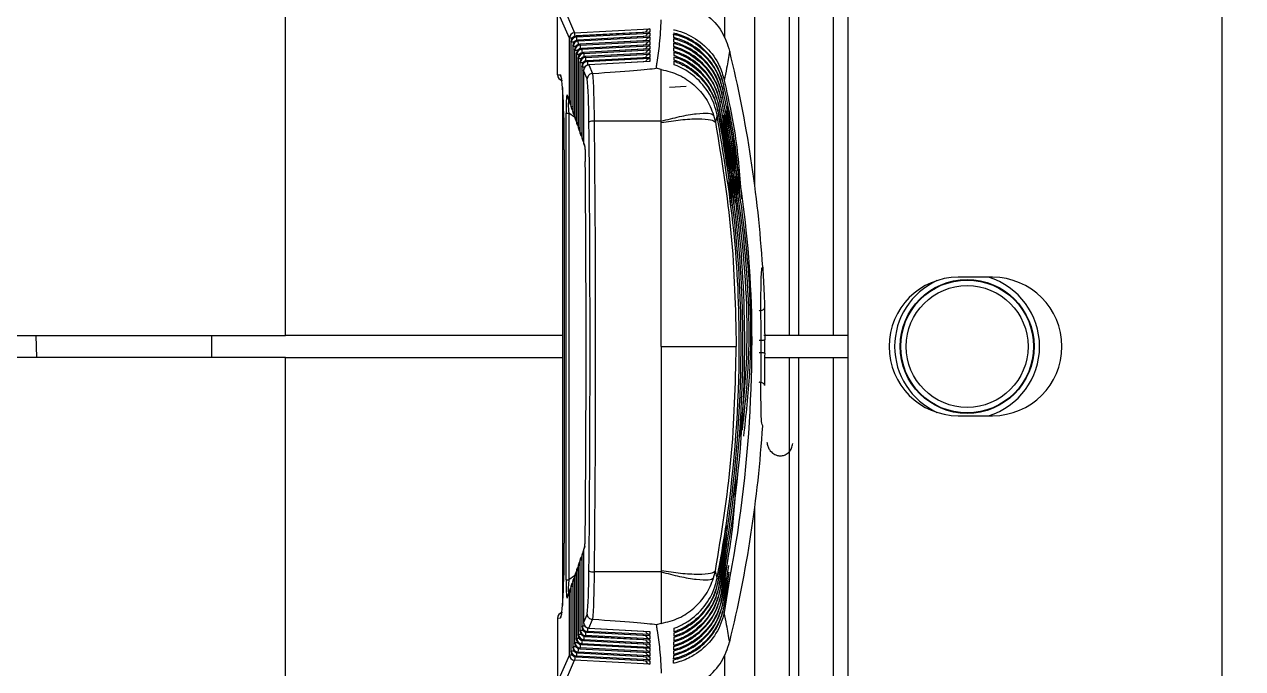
# Model space of a CAD drawing. Extents: x 16.7 to 113.1, y 4.5 to 84.5.
# Drawn here: x 79.682 to 81.88, y 35.325 to 36.488 of the extents above; entities that cross this region are included whole.
import ezdxf

# ---------------------------------------------------------------- set-up
doc = ezdxf.new("R2010")
doc.units = 0
doc.header["$MEASUREMENT"] = 0
doc.layers.add('OBJECT', color=7, linetype='CONTINUOUS')

msp = doc.modelspace()

# ---------------------------------------------------------------- linework, layer by layer
at = {"layer": 'OBJECT'}
for p, q in [((81.8431, 35.1139), (81.8431, 44.0865)), ((80.1532, 35.9265), (80.1532, 37.8659)), ((80.9998, 36.1973), (80.9998, 37.8659)), ((80.945, 37.7565), (80.945, 36.4634)), ((81.0617, 37.6863), (81.0617, 35.9265)), ((81.0791, 35.9265), (81.0791, 36.9141)), ((81.1411, 36.8942), (81.1411, 35.9265)), ((81.1681, 35.1581), (81.1681, 36.6548)), ((80.6532, 36.522), (80.6747, 36.4729)), ((80.6653, 36.463), (80.6437, 36.5121)), ((80.6437, 36.397), (80.6437, 36.512)), ((80.6747, 36.4729), (80.8107, 36.48)), ((80.8107, 36.48), (80.8107, 36.4741)), ((80.6653, 36.3492), (80.6653, 36.463)), ((80.6699, 36.463), (80.6653, 36.463)), ((80.6679, 36.457), (80.6679, 36.3415)), ((80.6685, 36.4556), (80.6679, 36.457)), ((80.6679, 36.457), (80.6679, 36.3415)), ((80.6679, 36.457), (80.6679, 36.457)), ((80.6685, 36.3397), (80.6685, 36.4556)), ((80.6732, 36.4556), (80.6685, 36.4556)), ((80.8094, 36.4741), (80.6774, 36.467)), ((80.8107, 36.4741), (80.6774, 36.4669)), ((80.6774, 36.467), (80.6774, 36.4669)), ((80.6774, 36.4669), (80.678, 36.4655)), ((80.678, 36.4655), (80.8107, 36.4724)), ((80.8094, 36.4665), (80.6806, 36.4595)), ((80.6806, 36.4595), (80.6807, 36.4595)), ((80.8107, 36.4665), (80.6807, 36.4595)), ((80.6807, 36.4595), (80.6813, 36.4581)), ((80.6813, 36.4581), (80.8107, 36.4647)), ((80.6815, 36.4517), (80.6813, 36.4581)), ((80.8094, 36.4589), (80.6839, 36.4521)), ((80.8107, 36.4588), (80.6839, 36.452)), ((80.6845, 36.4506), (80.8107, 36.4571)), ((80.8107, 36.4724), (80.8107, 36.4665)), ((80.8107, 36.4647), (80.8107, 36.4588)), ((80.8107, 36.4571), (80.8107, 36.4512)), ((80.6712, 36.4495), (80.6712, 36.332)), ((80.6718, 36.4481), (80.6712, 36.4495)), ((80.6712, 36.4495), (80.6712, 36.332)), ((80.6712, 36.4495), (80.6712, 36.4495)), ((80.6718, 36.3302), (80.6718, 36.4481)), ((80.6765, 36.4481), (80.6718, 36.4481)), ((80.6745, 36.4421), (80.6745, 36.3224)), ((80.6751, 36.4407), (80.6745, 36.4421)), ((80.6745, 36.4421), (80.6745, 36.3224)), ((80.6745, 36.4421), (80.6745, 36.4421)), ((80.6751, 36.3206), (80.6751, 36.4407)), ((80.6797, 36.4407), (80.6751, 36.4407)), ((80.6777, 36.4347), (80.6777, 36.3129)), ((80.6784, 36.4333), (80.6777, 36.4347)), ((80.6777, 36.4347), (80.6777, 36.3129)), ((80.6777, 36.4347), (80.6777, 36.4347)), ((80.6784, 36.3111), (80.6784, 36.4333)), ((80.683, 36.4333), (80.6784, 36.4333)), ((80.6839, 36.4521), (80.6839, 36.452)), ((80.6839, 36.452), (80.6845, 36.4506)), ((80.8094, 36.4512), (80.6872, 36.4447)), ((80.8107, 36.4512), (80.6872, 36.4446)), ((80.6872, 36.4447), (80.6872, 36.4446)), ((80.6872, 36.4446), (80.6878, 36.4432)), ((80.6878, 36.4432), (80.8107, 36.4495)), ((80.8094, 36.4436), (80.6905, 36.4372)), ((80.8107, 36.4436), (80.6905, 36.4371)), ((80.6905, 36.4372), (80.6905, 36.4371)), ((80.6905, 36.4371), (80.6911, 36.4357)), ((80.6911, 36.4357), (80.8107, 36.4419)), ((80.8094, 36.436), (80.6937, 36.4298)), ((80.8107, 36.436), (80.6937, 36.4297)), ((80.6944, 36.4283), (80.8107, 36.4343)), ((80.8107, 36.4495), (80.8107, 36.4436)), ((80.8107, 36.4419), (80.8107, 36.436)), ((80.8107, 36.4343), (80.8107, 36.4284)), ((80.9545, 36.4399), (80.9546, 36.4398)), ((80.681, 36.4272), (80.681, 36.3034)), ((80.6816, 36.4258), (80.681, 36.4272)), ((80.681, 36.4272), (80.681, 36.3034)), ((80.681, 36.4272), (80.681, 36.4272)), ((80.6816, 36.3016), (80.6816, 36.4258)), ((80.6863, 36.4258), (80.6816, 36.4258)), ((80.6843, 36.4198), (80.6843, 36.2939)), ((80.6849, 36.4184), (80.6843, 36.4198)), ((80.6843, 36.4198), (80.6843, 36.2939)), ((80.6843, 36.4198), (80.6843, 36.4198)), ((80.6849, 36.2921), (80.6849, 36.4184)), ((80.6895, 36.4184), (80.6849, 36.4184)), ((80.6875, 36.4124), (80.6875, 36.2844)), ((80.6876, 36.4124), (80.6875, 36.4124)), ((80.6882, 36.4109), (80.6876, 36.4124)), ((80.6876, 36.4124), (80.6876, 36.2844)), ((80.6882, 36.2826), (80.6882, 36.4109)), ((80.6928, 36.4109), (80.6882, 36.4109)), ((80.6937, 36.4298), (80.6937, 36.4297)), ((80.6937, 36.4297), (80.6944, 36.4283)), ((80.8094, 36.4284), (80.697, 36.4223)), ((80.8107, 36.4284), (80.697, 36.4223)), ((80.697, 36.4223), (80.6976, 36.4208)), ((80.697, 36.4223), (80.697, 36.4223)), ((80.6976, 36.4208), (80.8107, 36.4267)), ((80.8094, 36.4208), (80.7003, 36.4149)), ((80.8107, 36.4208), (80.7003, 36.4148)), ((80.7003, 36.4148), (80.7003, 36.4149)), ((80.7003, 36.4148), (80.7071, 36.3994)), ((80.8107, 36.4267), (80.8107, 36.4208)), ((80.6437, 36.397), (80.649, 36.3966)), ((80.6437, 36.397), (80.6437, 36.397)), ((80.6908, 36.4049), (80.6908, 36.2749)), ((80.6908, 36.4049), (80.6908, 36.2749)), ((80.6975, 36.3897), (80.6908, 36.4049)), ((80.6908, 36.4049), (80.6908, 36.4049)), ((80.7071, 36.3994), (80.7074, 36.3994)), ((80.8312, 36.4065), (80.8221, 36.4088)), ((80.6529, 36.3742), (80.6529, 35.4388)), ((80.8461, 36.3747), (80.8761, 36.3763)), ((80.942, 36.3725), (80.9416, 36.3709)), ((80.9436, 36.3622), (80.942, 36.3725)), ((80.9436, 36.3805), (80.9432, 36.3789)), ((80.9452, 36.3702), (80.9436, 36.3805)), ((80.6614, 36.3604), (80.6653, 36.3492)), ((80.6619, 36.3572), (80.6658, 36.346)), ((80.662, 36.3569), (80.662, 36.3541)), ((80.6679, 36.3492), (80.6653, 36.3492)), ((80.937, 36.3485), (80.9367, 36.3469)), ((80.9387, 36.3565), (80.9384, 36.3549)), ((80.9403, 36.3462), (80.9387, 36.3565)), ((80.9404, 36.3645), (80.94, 36.3629)), ((80.9419, 36.3542), (80.9404, 36.3645)), ((80.6593, 35.4855), (80.6593, 36.3274)), ((80.6593, 36.3274), (80.6643, 36.3274)), ((80.6643, 36.3274), (80.6643, 35.4855)), ((80.6746, 36.3207), (80.6643, 36.3274)), ((80.6679, 36.3415), (80.6685, 36.3397)), ((80.6679, 36.3415), (80.6679, 36.3415)), ((80.6685, 36.3397), (80.6712, 36.3397)), ((80.6685, 36.3382), (80.6691, 36.3364)), ((80.6712, 36.332), (80.6718, 36.3302)), ((80.6712, 36.332), (80.6712, 36.332)), ((80.6717, 36.3287), (80.6723, 36.3269)), ((80.6718, 36.3302), (80.6745, 36.3302)), ((80.9256, 36.3243), (80.9289, 36.3112)), ((80.9319, 36.3245), (80.9289, 36.3112)), ((80.9336, 36.3325), (80.9333, 36.3309)), ((80.9353, 36.3405), (80.935, 36.3389)), ((80.6745, 36.3224), (80.6751, 36.3206)), ((80.6745, 36.3224), (80.6745, 36.3224)), ((80.675, 36.3192), (80.6756, 36.3174)), ((80.6751, 36.3206), (80.6777, 36.3206)), ((80.6777, 36.3129), (80.6784, 36.3111)), ((80.6777, 36.3129), (80.6777, 36.3129)), ((80.6783, 36.3097), (80.6789, 36.3079)), ((80.6784, 36.3111), (80.681, 36.3111)), ((80.681, 36.3034), (80.6816, 36.3016)), ((80.681, 36.3034), (80.681, 36.3034)), ((80.6816, 36.3016), (80.6843, 36.3016)), ((80.8312, 36.3132), (80.7106, 36.3132)), ((80.8312, 36.3107), (80.8312, 36.3132)), ((80.6815, 36.3002), (80.6822, 36.2984)), ((80.6843, 36.2939), (80.6849, 36.2921)), ((80.6843, 36.2939), (80.6843, 36.2939)), ((80.6848, 36.2907), (80.6854, 36.2888)), ((80.6849, 36.2921), (80.6875, 36.2921)), ((80.6875, 36.2844), (80.6876, 36.2844)), ((80.6876, 36.2844), (80.6882, 36.2826)), ((80.6881, 36.2811), (80.6887, 36.2793)), ((80.6882, 36.2826), (80.6908, 36.2826)), ((80.6561, 36.2615), (80.6561, 35.5515)), ((80.6561, 36.2615), (80.6561, 35.5515)), ((80.6561, 36.2615), (80.6561, 36.2615)), ((80.6908, 36.2749), (80.6925, 36.27)), ((80.6908, 36.2749), (80.6908, 36.2749)), ((80.6914, 36.2716), (80.693, 36.2668)), ((81.0141, 36.0499), (81.0141, 36.0499)), ((81.4291, 36.0315), (81.3671, 36.0315)), ((79.7039, 35.8865), (79.7032, 35.9265)), ((80.0199, 35.8865), (80.0198, 35.9265)), ((80.6529, 35.9265), (80.1532, 35.9265)), ((81.0177, 35.9187), (81.0177, 35.9187)), ((81.0791, 35.9265), (81.0617, 35.9265)), ((81.1681, 35.9265), (81.1411, 35.9265)), ((80.1532, 33.947), (80.1532, 35.8865)), ((80.1532, 35.8865), (80.6529, 35.8865)), ((81.0177, 35.8943), (81.0177, 35.8943)), ((81.0617, 35.8865), (81.0617, 34.1267)), ((81.0617, 35.8865), (81.0791, 35.8865)), ((81.0791, 34.8988), (81.0791, 35.8865)), ((81.1411, 35.8865), (81.1411, 34.9188)), ((81.1411, 35.8865), (81.1681, 35.8865)), ((81.3671, 35.7815), (81.4291, 35.7815)), ((81.0141, 35.7631), (81.0141, 35.7631)), ((80.9998, 33.947), (80.9998, 35.6157)), ((80.948, 35.5836), (80.9333, 35.4821)), ((80.9486, 35.5668), (80.935, 35.4741)), ((80.6561, 35.5515), (80.6561, 35.5515)), ((80.6887, 35.5337), (80.6881, 35.5318)), ((80.6908, 35.5381), (80.6925, 35.5429)), ((80.6908, 35.5381), (80.6908, 35.408)), ((80.6908, 35.5381), (80.6908, 35.408)), ((80.6908, 35.5381), (80.6908, 35.5381)), ((80.693, 35.5462), (80.6914, 35.5413)), ((80.9494, 35.5515), (80.9367, 35.4661)), ((80.9503, 35.5372), (80.9384, 35.4581)), ((80.6816, 35.5114), (80.681, 35.5095)), ((80.681, 35.5095), (80.681, 35.3857)), ((80.681, 35.5095), (80.681, 35.3857)), ((80.681, 35.5095), (80.681, 35.5095)), ((80.6822, 35.5146), (80.6815, 35.5128)), ((80.6816, 35.3871), (80.6816, 35.5114)), ((80.6843, 35.5114), (80.6816, 35.5114)), ((80.6849, 35.5209), (80.6843, 35.5191)), ((80.6843, 35.5191), (80.6843, 35.3932)), ((80.6843, 35.5191), (80.6843, 35.3932)), ((80.6843, 35.5191), (80.6843, 35.5191)), ((80.6854, 35.5241), (80.6848, 35.5223)), ((80.6849, 35.3946), (80.6849, 35.5209)), ((80.6875, 35.5209), (80.6849, 35.5209)), ((80.6875, 35.5286), (80.6875, 35.4006)), ((80.6876, 35.5286), (80.6875, 35.5286)), ((80.6882, 35.5304), (80.6876, 35.5286)), ((80.6876, 35.5286), (80.6876, 35.4006)), ((80.6882, 35.402), (80.6882, 35.5304)), ((80.6908, 35.5304), (80.6882, 35.5304)), ((80.9512, 35.5238), (80.94, 35.4501)), ((80.9523, 35.5111), (80.9416, 35.442)), ((80.6746, 35.4923), (80.6643, 35.4855)), ((80.6751, 35.4923), (80.6745, 35.4905)), ((80.6745, 35.4905), (80.6745, 35.3709)), ((80.6745, 35.4905), (80.6745, 35.3709)), ((80.6745, 35.4905), (80.6745, 35.4905)), ((80.6756, 35.4956), (80.675, 35.4938)), ((80.6751, 35.3723), (80.6751, 35.4923)), ((80.6777, 35.4923), (80.6751, 35.4923)), ((80.6784, 35.5018), (80.6777, 35.5)), ((80.6777, 35.5), (80.6777, 35.3783)), ((80.6777, 35.5), (80.6777, 35.3783)), ((80.6777, 35.5), (80.6777, 35.5)), ((80.6789, 35.5051), (80.6783, 35.5033)), ((80.6784, 35.3797), (80.6784, 35.5018)), ((80.681, 35.5018), (80.6784, 35.5018)), ((80.8312, 35.4998), (80.7106, 35.4998)), ((80.8312, 35.5022), (80.8312, 35.4998)), ((80.9256, 35.4886), (80.9289, 35.5018)), ((80.9319, 35.4885), (80.9289, 35.5018)), ((80.9533, 35.499), (80.9432, 35.434)), ((80.9544, 35.4873), (80.9448, 35.426)), ((80.6593, 35.4855), (80.6643, 35.4855)), ((80.6658, 35.467), (80.6619, 35.4558)), ((80.6685, 35.4733), (80.6679, 35.4715)), ((80.6679, 35.4715), (80.6679, 35.356)), ((80.6679, 35.4715), (80.6679, 35.356)), ((80.6679, 35.4715), (80.6679, 35.4715)), ((80.6691, 35.4765), (80.6685, 35.4747)), ((80.6685, 35.3574), (80.6685, 35.4733)), ((80.6712, 35.4733), (80.6685, 35.4733)), ((80.6718, 35.4828), (80.6712, 35.481)), ((80.6712, 35.481), (80.6712, 35.3634)), ((80.6712, 35.481), (80.6712, 35.3634)), ((80.6712, 35.481), (80.6712, 35.481)), ((80.6723, 35.486), (80.6717, 35.4843)), ((80.6718, 35.3648), (80.6718, 35.4828)), ((80.6745, 35.4828), (80.6718, 35.4828)), ((80.9336, 35.4805), (80.9333, 35.4821)), ((80.9353, 35.4725), (80.935, 35.4741)), ((80.937, 35.4644), (80.9367, 35.4661)), ((80.6614, 35.4525), (80.6653, 35.4638)), ((80.6653, 35.3499), (80.6653, 35.4638)), ((80.6653, 35.4638), (80.6679, 35.4638)), ((80.9387, 35.4564), (80.9384, 35.4581)), ((80.9404, 35.4484), (80.94, 35.4501)), ((80.6975, 35.4233), (80.6908, 35.408)), ((80.942, 35.4404), (80.9416, 35.442)), ((80.9436, 35.4324), (80.9432, 35.434)), ((80.6437, 35.4159), (80.649, 35.4164)), ((80.6437, 35.4159), (80.6437, 35.3009)), ((80.6437, 35.4159), (80.6437, 35.4159)), ((80.6875, 35.4006), (80.6876, 35.4006)), ((80.6876, 35.4006), (80.6882, 35.402)), ((80.6882, 35.402), (80.6928, 35.402)), ((80.6908, 35.408), (80.6908, 35.408)), ((80.7003, 35.3981), (80.7071, 35.4136)), ((80.7071, 35.4136), (80.7074, 35.4135)), ((80.8312, 35.4065), (80.8221, 35.4041)), ((80.6777, 35.3783), (80.6784, 35.3797)), ((80.6777, 35.3783), (80.6777, 35.3783)), ((80.6784, 35.3797), (80.683, 35.3797)), ((80.681, 35.3857), (80.6816, 35.3871)), ((80.681, 35.3857), (80.681, 35.3857)), ((80.6816, 35.3871), (80.6863, 35.3871)), ((80.6843, 35.3932), (80.6849, 35.3946)), ((80.6843, 35.3932), (80.6843, 35.3932)), ((80.6849, 35.3946), (80.6895, 35.3946)), ((80.6944, 35.3847), (80.6937, 35.3833)), ((80.6937, 35.3833), (80.8107, 35.377)), ((80.6937, 35.3833), (80.6937, 35.3832)), ((80.6937, 35.3832), (80.8094, 35.3769)), ((80.8107, 35.3787), (80.6944, 35.3847)), ((80.6976, 35.3921), (80.697, 35.3907)), ((80.697, 35.3907), (80.8107, 35.3846)), ((80.697, 35.3907), (80.697, 35.3906)), ((80.697, 35.3906), (80.8094, 35.3846)), ((80.8107, 35.3863), (80.6976, 35.3921)), ((80.7003, 35.3981), (80.8094, 35.3922)), ((80.7003, 35.3981), (80.8107, 35.3922)), ((80.7003, 35.3981), (80.7003, 35.3981)), ((80.8107, 35.3922), (80.8107, 35.3863)), ((80.8107, 35.3846), (80.8107, 35.3787)), ((80.6679, 35.356), (80.6685, 35.3574)), ((80.6679, 35.356), (80.6679, 35.356)), ((80.6685, 35.3574), (80.6732, 35.3574)), ((80.6712, 35.3634), (80.6718, 35.3648)), ((80.6712, 35.3634), (80.6712, 35.3634)), ((80.6718, 35.3648), (80.6765, 35.3648)), ((80.6745, 35.3709), (80.6751, 35.3723)), ((80.6745, 35.3709), (80.6745, 35.3709)), ((80.6751, 35.3723), (80.6797, 35.3723)), ((80.6845, 35.3623), (80.6839, 35.3609)), ((80.6839, 35.3609), (80.8094, 35.3541)), ((80.6839, 35.3609), (80.8107, 35.3541)), ((80.6839, 35.3609), (80.6839, 35.3609)), ((80.8107, 35.3558), (80.6845, 35.3623)), ((80.6878, 35.3698), (80.6872, 35.3684)), ((80.6872, 35.3684), (80.8107, 35.3617)), ((80.6872, 35.3684), (80.6872, 35.3683)), ((80.6872, 35.3683), (80.8094, 35.3617)), ((80.8107, 35.3634), (80.6878, 35.3698)), ((80.6911, 35.3772), (80.6905, 35.3758)), ((80.6905, 35.3758), (80.8107, 35.3693)), ((80.6905, 35.3758), (80.6905, 35.3757)), ((80.6905, 35.3757), (80.8094, 35.3693)), ((80.8107, 35.3711), (80.6911, 35.3772)), ((80.8107, 35.377), (80.8107, 35.3711)), ((80.8107, 35.3693), (80.8107, 35.3634)), ((80.8107, 35.3617), (80.8107, 35.3558)), ((80.9545, 35.373), (80.9546, 35.3732)), ((80.6653, 35.3499), (80.6437, 35.3009)), ((80.6532, 35.291), (80.6747, 35.34)), ((80.6653, 35.3499), (80.6699, 35.3499)), ((80.8107, 35.333), (80.6747, 35.34)), ((80.678, 35.3475), (80.6774, 35.3461)), ((80.6774, 35.3461), (80.8107, 35.3389)), ((80.6774, 35.3461), (80.6774, 35.346)), ((80.6774, 35.346), (80.8094, 35.3389)), ((80.8107, 35.3406), (80.678, 35.3475)), ((80.6807, 35.3535), (80.6806, 35.3534)), ((80.6806, 35.3534), (80.8094, 35.3465)), ((80.6813, 35.3549), (80.6807, 35.3535)), ((80.6807, 35.3535), (80.8107, 35.3465)), ((80.8107, 35.3482), (80.6813, 35.3549)), ((80.8107, 35.3541), (80.8107, 35.3482)), ((80.8107, 35.3465), (80.8107, 35.3406)), ((80.8107, 35.3389), (80.8107, 35.333)), ((80.945, 35.3498), (80.945, 34.0565))]:
    msp.add_line(p, q, dxfattribs=at)
for radius in [0.1208, 0.1199, 0.11]:
    msp.add_circle((81.3831, 35.9065), radius, dxfattribs=at)
for centre, radius, start, end in [((82.4681, 35.9065), 1.5, 209.9264, 65.3757), ((80.6753, 36.4629), 0.01, 93.231, 179.4238), ((80.6779, 36.457), 0.01, 93.0837, 180), ((80.678, 36.4569), 0.01, 93.2344, 179.4212), ((80.6786, 36.4555), 0.01, 93.2344, 179.4212), ((80.6812, 36.4495), 0.01, 93.0837, 180), ((80.6812, 36.4494), 0.01, 93.2327, 179.4229), ((80.6818, 36.448), 0.01, 93.2344, 179.4221), ((80.8986, 36.4788), 0.224, 181.5072, 183.1459), ((80.9766, 36.4744), 0.2987, 181.7118, 182.939), ((80.6845, 36.4421), 0.01, 93.0837, 180), ((80.6845, 36.442), 0.01, 93.2344, 179.4212), ((80.6851, 36.4406), 0.01, 93.2353, 179.4204), ((80.6877, 36.4347), 0.01, 93.0837, 180), ((80.6878, 36.4346), 0.01, 93.2327, 179.4229), ((80.6884, 36.4332), 0.01, 93.2349, 179.4216), ((80.691, 36.4272), 0.01, 93.0837, 180), ((80.691, 36.4271), 0.01, 93.2344, 179.4212), ((80.6917, 36.4257), 0.01, 93.2344, 179.4221), ((81.0499, 36.4622), 0.3656, 181.8241, 182.8245), ((80.9108, 36.449), 0.223, 181.5055, 183.1435), ((80.9141, 36.4416), 0.223, 181.5056, 183.1413), ((78.7687, 35.9065), 2.25, 3.6537, 13.7101), ((80.6943, 36.4198), 0.01, 93.0837, 180), ((80.6943, 36.4197), 0.01, 93.2327, 179.4229), ((80.6949, 36.4183), 0.01, 93.2344, 179.4212), ((80.6975, 36.4124), 0.01, 93.0837, 180), ((80.6976, 36.4123), 0.01, 93.2344, 179.4212), ((80.6982, 36.4108), 0.01, 93.2327, 179.4238), ((80.7008, 36.4049), 0.01, 93.0837, 180), ((80.7009, 36.4048), 0.01, 93.2344, 179.4212), ((80.9158, 36.4341), 0.2215, 181.4995, 183.145), ((80.9207, 36.4267), 0.2231, 181.5067, 183.1381), ((80.6537, 36.397), 0.01, 180, 265), ((80.659, 36.3966), 0.01, 179.9763, 217.6334), ((80.6711, 36.3604), 0.00976, 179.5291, 198.9763), ((80.675, 36.3491), 0.00976, 179.5291, 198.9763), ((80.6752, 36.3492), 0.01, 198.9828, 222.7995), ((80.6779, 36.3415), 0.01, 180, 198.9828), ((80.6777, 36.3414), 0.00976, 179.5278, 198.9777), ((80.6783, 36.3396), 0.00976, 179.5275, 198.9763), ((80.6785, 36.3397), 0.01, 198.9828, 222.774), ((80.6812, 36.332), 0.01, 180, 198.9828), ((80.6809, 36.3319), 0.00975, 179.5223, 198.9865), ((80.6816, 36.3301), 0.00976, 179.5291, 198.9763), ((80.6818, 36.3302), 0.01, 198.9828, 222.7486), ((80.6845, 36.3224), 0.01, 180, 198.9828), ((80.6842, 36.3224), 0.00975, 179.5226, 198.9879), ((80.6848, 36.3206), 0.00975, 179.5262, 198.9827), ((80.6851, 36.3206), 0.01, 198.9828, 222.7231), ((80.6877, 36.3129), 0.01, 180, 198.9828), ((80.6875, 36.3129), 0.00975, 179.5239, 198.9866), ((80.6881, 36.311), 0.00976, 179.5291, 198.9763), ((80.6883, 36.3111), 0.01, 198.9828, 222.6976), ((80.691, 36.3034), 0.01, 180, 198.9828), ((80.6908, 36.3033), 0.00975, 179.5226, 198.9879), ((80.6914, 36.3015), 0.00976, 179.5278, 198.9777), ((80.7085, 36.2962), 0.0171, 82.9726, 117.5467), ((80.6916, 36.3016), 0.01, 198.9828, 222.6721), ((80.6943, 36.2939), 0.01, 180, 198.9828), ((80.694, 36.2938), 0.00975, 179.5239, 198.9866), ((80.6947, 36.292), 0.00976, 179.5291, 198.9763), ((80.6949, 36.2921), 0.01, 198.9828, 222.6466), ((80.6975, 36.2844), 0.01, 180, 198.9828), ((80.6973, 36.2843), 0.00975, 179.5262, 198.9827), ((80.6979, 36.2825), 0.00976, 179.5278, 198.9777), ((80.6982, 36.2826), 0.01, 198.9828, 222.6211), ((80.7008, 36.2749), 0.01, 180, 198.9828), ((80.7006, 36.2748), 0.00975, 179.5239, 198.9866), ((80.7023, 36.2699), 0.00976, 179.5278, 198.9777), ((81.3671, 35.9065), 0.125, 90, 270), ((81.3831, 35.9065), 0.1308, 114.6595, 245.3405), ((81.3831, 35.9065), 0.1308, 287.1647, 72.8353), ((81.4291, 35.9065), 0.125, 270, 90), ((78.7687, 35.9065), 2.25, 346.2899, 356.3463), ((80.6975, 35.5286), 0.01, 161.0172, 180), ((80.6973, 35.5286), 0.00975, 161.0135, 180.4777), ((80.6979, 35.5305), 0.00976, 161.0223, 180.4722), ((80.6982, 35.5304), 0.01, 137.3789, 161.0172), ((80.7008, 35.5381), 0.01, 161.0172, 180), ((80.7006, 35.5382), 0.00975, 161.0134, 180.4761), ((80.7023, 35.543), 0.00976, 161.0223, 180.4722), ((80.691, 35.5095), 0.01, 161.0172, 180), ((80.6908, 35.5096), 0.00975, 161.0135, 180.4777), ((80.6914, 35.5114), 0.00976, 161.0237, 180.4725), ((80.6916, 35.5114), 0.01, 137.3279, 161.0172), ((80.6943, 35.5191), 0.01, 161.0172, 180), ((80.694, 35.5191), 0.00975, 161.0134, 180.4761), ((80.6947, 35.521), 0.00976, 161.0237, 180.4709), ((80.6949, 35.5209), 0.01, 137.3534, 161.0172), ((80.6818, 35.4828), 0.01, 137.2514, 161.0172), ((80.6845, 35.4905), 0.01, 161.0172, 180), ((80.6842, 35.4906), 0.00975, 161.0173, 180.4738), ((80.6848, 35.4924), 0.00975, 161.0135, 180.4777), ((80.6851, 35.4923), 0.01, 137.2769, 161.0172), ((80.6877, 35.5), 0.01, 161.0172, 180), ((80.6875, 35.5001), 0.00975, 161.0134, 180.4761), ((80.6881, 35.5019), 0.00976, 161.0237, 180.4709), ((80.6883, 35.5018), 0.01, 137.3024, 161.0172), ((80.7085, 35.5167), 0.0171, 242.4533, 277.0274), ((80.675, 35.4638), 0.00976, 161.0223, 180.4722), ((80.6752, 35.4638), 0.01, 137.2005, 161.0172), ((80.6779, 35.4715), 0.01, 161.0172, 180), ((80.6777, 35.4716), 0.00976, 161.0223, 180.4722), ((80.6783, 35.4734), 0.00976, 161.0237, 180.4725), ((80.6785, 35.4733), 0.01, 137.226, 161.0172), ((80.6812, 35.481), 0.01, 161.0172, 180), ((80.6809, 35.4811), 0.00975, 161.0134, 180.4761), ((80.6816, 35.4829), 0.00976, 161.0237, 180.4709), ((80.6711, 35.4526), 0.00976, 161.0237, 180.4709), ((80.6537, 35.4159), 0.01, 95, 180), ((80.659, 35.4164), 0.01, 142.3666, 180.0237), ((80.6975, 35.4006), 0.01, 180, 266.9163), ((80.6976, 35.4007), 0.01, 180.5778, 266.7683), ((80.6982, 35.4021), 0.01, 180.5769, 266.7683), ((80.7008, 35.408), 0.01, 180, 266.9163), ((80.7009, 35.4081), 0.01, 180.5798, 266.7629), ((80.6877, 35.3783), 0.01, 180, 266.9163), ((80.6878, 35.3784), 0.01, 180.5798, 266.7629), ((80.6884, 35.3798), 0.01, 180.576, 266.7692), ((80.691, 35.3857), 0.01, 180, 266.9163), ((80.691, 35.3858), 0.01, 180.5798, 266.7629), ((80.6917, 35.3872), 0.01, 180.5769, 266.7683), ((80.6943, 35.3932), 0.01, 180, 266.9163), ((80.6943, 35.3933), 0.01, 180.5778, 266.7683), ((80.6949, 35.3947), 0.01, 180.5763, 266.7697), ((80.914, 35.3714), 0.223, 176.8587, 178.4946), ((80.9158, 35.3789), 0.2215, 176.8553, 178.5), ((80.9207, 35.3863), 0.2231, 176.862, 178.4934), ((80.6779, 35.356), 0.01, 180, 266.9163), ((80.678, 35.3561), 0.01, 180.5798, 266.7629), ((80.6786, 35.3575), 0.01, 180.5798, 266.7629), ((80.6812, 35.3634), 0.01, 180, 266.9163), ((80.6812, 35.3635), 0.01, 180.5778, 266.7683), ((80.6818, 35.3649), 0.01, 180.5769, 266.7683), ((80.6845, 35.3709), 0.01, 180, 266.9163), ((80.6845, 35.371), 0.01, 180.5778, 266.7683), ((80.6851, 35.3724), 0.01, 180.5806, 266.762), ((79.8927, 35.3901), 0.7894, 357.4426, 357.9064), ((80.9442, 35.355), 0.2598, 176.9718, 178.3796), ((80.9108, 35.3639), 0.223, 176.8565, 178.4941), ((80.6753, 35.35), 0.01, 180.5769, 266.7683), ((80.9355, 35.3326), 0.2609, 176.9702, 178.3768), ((80.9616, 35.3391), 0.2838, 177.0287, 178.3206)]:
    msp.add_arc(centre, radius, start, end, dxfattribs=at)
for centre, major_axis, ratio, start_param, end_param in [((80.8112, 36.4701), (0.00731, 0.0077), 0.885668, 0.872583, 1.900342), ((80.8112, 36.4624), (0.00731, 0.0077), 0.885668, 0.872583, 1.900342), ((80.8112, 36.4548), (0.00731, 0.0077), 0.885668, 0.872583, 1.900342), ((80.8112, 36.4472), (0.00731, 0.0077), 0.885668, 0.872583, 1.900342), ((80.8112, 36.4396), (0.00731, 0.0077), 0.885668, 0.872583, 1.900342), ((80.8112, 36.432), (0.00731, 0.0077), 0.885668, 0.872583, 1.900342), ((80.8112, 36.4244), (0.00731, 0.0077), 0.885668, 0.872583, 1.900342), ((80.8112, 36.4168), (0.00731, 0.0077), 0.885668, 0.872583, 1.900342), ((80.649, 36.2611), (0, 0.1355), 0.052561, 4.715395, 6.278595), ((80.6949, 36.2915), (0, 0.11), 0.052802, 4.894143, 5.815677), ((78.5414, 36.2915), (2.2897, 0.1191), 0.00637, 5.952606, 6.193719), ((80.7049, 36.2915), (0, 0.12), 0.048402, 4.894143, 5.830764), ((80.6618, 36.3128), (-0.0008, 0.0482), 0.049658, 6.132152, 7.543678), ((80.6718, 36.3128), (-0.0068, 0.04), 0.131783, 0.235307, 0.687541), ((80.6718, 36.3128), (-0.0068, 0.04), 0.131783, 0.687541, 1.17247), ((80.5843, 35.9065), (0, 2.24), 0.052802, 4.530635, 4.894143), ((80.5943, 35.9065), (0, 2.25), 0.052568, 4.530635, 4.894143), ((80.5808, 35.9065), (0, 2.1693), 0.052827, 4.557874, 4.866904), ((81.0254, 35.9065), (0, 0.1429), 0.054262, 1.485384, 1.656209), ((80.649, 35.5519), (0, 0.1355), 0.052561, 3.146183, 4.709383), ((80.6949, 35.5215), (0, 0.11), 0.052802, 3.609101, 4.530635), ((80.7049, 35.5215), (0, 0.12), 0.048402, 3.594014, 4.530635), ((80.6618, 35.5002), (0.0008, 0.0482), 0.049658, 1.8811, 3.292626), ((80.6718, 35.5002), (0.0068, 0.04), 0.131783, 1.969122, 2.906286), ((78.5414, 35.5215), (2.2897, -0.1191), 0.00637, 0.089466, 0.33058), ((80.8112, 35.3962), (-0.00731, 0.0077), 0.885668, 1.241251, 2.26901), ((80.8112, 35.3886), (-0.00731, 0.0077), 0.885668, 1.241251, 2.26901), ((80.8112, 35.381), (-0.00731, 0.0077), 0.885668, 1.241251, 2.26901), ((80.8112, 35.3734), (-0.00731, 0.0077), 0.885668, 1.241251, 2.26901), ((80.8112, 35.3657), (-0.00731, 0.0077), 0.885668, 1.241251, 2.26901), ((80.8112, 35.3581), (-0.00731, 0.0077), 0.885668, 1.241251, 2.26901), ((80.8112, 35.3505), (-0.00731, 0.0077), 0.885668, 1.241251, 2.26901), ((80.8112, 35.3429), (-0.00731, 0.0077), 0.885668, 1.241251, 2.26901)]:
    msp.add_ellipse(centre, major_axis=major_axis, ratio=ratio, start_param=start_param, end_param=end_param, dxfattribs=at)
for points, knots in [([(80.8383, 36.5315), (80.8518, 36.5301), (80.8788, 36.5274), (80.9144, 36.5066), (80.9418, 36.4769), (80.9504, 36.452), (80.9545, 36.4399)], [0, 0, 0, 0, 0.253584, 0.507164, 0.760847, 1, 1, 1, 1]), ([(80.8221, 36.4088), (80.8222, 36.4095), (80.8227, 36.413), (80.8249, 36.4278), (80.8289, 36.4562), (80.8304, 36.4817), (80.8312, 36.496)], [0, 0, 0, 0, 0.024148, 0.120739, 0.507103, 1, 1, 1, 1]), ([(80.8533, 36.4783), (80.8559, 36.4777), (80.8651, 36.4755), (80.8864, 36.4672), (80.9141, 36.4475), (80.9358, 36.4177), (80.9422, 36.3959), (80.9448, 36.3869)], [0, 0, 0, 0, 0.0597752, 0.2071601, 0.5014107, 0.7959341, 1, 1, 1, 1]), ([(80.9436, 36.3805), (80.9418, 36.387), (80.9365, 36.4065), (80.9181, 36.4358), (80.89, 36.4587), (80.867, 36.4687), (80.856, 36.4715), (80.8534, 36.4721)], [0, 0, 0, 0, 0.148505, 0.448597, 0.748256, 0.940445, 1, 1, 1, 1]), ([(80.8534, 36.4703), (80.856, 36.4697), (80.8651, 36.4673), (80.8863, 36.4588), (80.9137, 36.4387), (80.9347, 36.4088), (80.9408, 36.3874), (80.9432, 36.3789)], [0, 0, 0, 0, 0.059496, 0.20846, 0.505894, 0.803609, 1, 1, 1, 1]), ([(80.8535, 36.4641), (80.8535, 36.4649), (80.8535, 36.467), (80.8535, 36.4691), (80.8534, 36.4703)], [0, 0, 0, 0, 0.412531, 1, 1, 1, 1]), ([(80.942, 36.3725), (80.9402, 36.379), (80.935, 36.3986), (80.9167, 36.4279), (80.889, 36.4506), (80.8666, 36.4606), (80.8561, 36.4634), (80.8535, 36.4641)], [0, 0, 0, 0, 0.150135, 0.453531, 0.756488, 0.940721, 1, 1, 1, 1]), ([(80.8536, 36.4623), (80.8561, 36.4616), (80.8651, 36.4591), (80.8861, 36.4503), (80.9132, 36.4297), (80.9335, 36.4), (80.9394, 36.379), (80.9416, 36.3709)], [0, 0, 0, 0, 0.0592181, 0.2098317, 0.5105953, 0.8116536, 1, 1, 1, 1]), ([(80.8537, 36.456), (80.8537, 36.4568), (80.8536, 36.4589), (80.8536, 36.461), (80.8536, 36.4623)], [0, 0, 0, 0, 0.412496, 1, 1, 1, 1]), ([(80.9404, 36.3645), (80.9386, 36.371), (80.9335, 36.3906), (80.9153, 36.42), (80.888, 36.4425), (80.8662, 36.4524), (80.8562, 36.4553), (80.8537, 36.456)], [0, 0, 0, 0, 0.151845, 0.458695, 0.765102, 0.940995, 1, 1, 1, 1]), ([(80.8537, 36.4542), (80.8562, 36.4534), (80.8651, 36.4509), (80.886, 36.4417), (80.9128, 36.4208), (80.9323, 36.3911), (80.9379, 36.3706), (80.94, 36.3629)], [0, 0, 0, 0, 0.058943, 0.211284, 0.515533, 0.820091, 1, 1, 1, 1]), ([(80.8539, 36.4479), (80.8538, 36.4487), (80.8538, 36.4508), (80.8538, 36.4529), (80.8537, 36.4542)], [0, 0, 0, 0, 0.412465, 1, 1, 1, 1]), ([(80.9387, 36.3565), (80.937, 36.363), (80.9319, 36.3826), (80.9139, 36.4121), (80.887, 36.4343), (80.8657, 36.4443), (80.8563, 36.4471), (80.8539, 36.4479)], [0, 0, 0, 0, 0.1536344, 0.4641048, 0.7741282, 0.941266, 1, 1, 1, 1]), ([(80.8539, 36.446), (80.8563, 36.4453), (80.8652, 36.4426), (80.8858, 36.4331), (80.9123, 36.4118), (80.9311, 36.3822), (80.9365, 36.3621), (80.9384, 36.3549)], [0, 0, 0, 0, 0.0586706, 0.212823, 0.5207278, 0.8289547, 1, 1, 1, 1]), ([(80.854, 36.4397), (80.854, 36.4406), (80.854, 36.4427), (80.8539, 36.4448), (80.8539, 36.446)], [0, 0, 0, 0, 0.412428, 1, 1, 1, 1]), ([(80.937, 36.3485), (80.9354, 36.355), (80.9303, 36.3746), (80.9124, 36.4041), (80.886, 36.4262), (80.8653, 36.4361), (80.8564, 36.4389), (80.854, 36.4397)], [0, 0, 0, 0, 0.1555102, 0.469778, 0.7835905, 0.9415333, 1, 1, 1, 1]), ([(80.8541, 36.4379), (80.8564, 36.4371), (80.8652, 36.4342), (80.8857, 36.4245), (80.9118, 36.4027), (80.9299, 36.3733), (80.935, 36.3536), (80.9367, 36.3469)], [0, 0, 0, 0, 0.058402, 0.214452, 0.526192, 0.838269, 1, 1, 1, 1]), ([(80.8542, 36.4315), (80.8542, 36.4324), (80.8541, 36.4345), (80.8541, 36.4366), (80.8541, 36.4379)], [0, 0, 0, 0, 0.412395, 1, 1, 1, 1]), ([(80.9546, 36.4398), (80.9528, 36.4295), (80.9496, 36.4119), (80.9462, 36.3943), (80.9448, 36.3869)], [0, 0, 0, 0, 0.58145, 1, 1, 1, 1]), ([(80.9353, 36.3405), (80.9337, 36.347), (80.9287, 36.3666), (80.9109, 36.3962), (80.8849, 36.418), (80.8648, 36.4279), (80.8565, 36.4307), (80.8542, 36.4315)], [0, 0, 0, 0, 0.157483, 0.475733, 0.793525, 0.941799, 1, 1, 1, 1]), ([(80.8542, 36.4296), (80.8565, 36.4288), (80.8652, 36.4259), (80.8855, 36.4158), (80.9113, 36.3936), (80.9286, 36.3644), (80.9334, 36.3451), (80.935, 36.3389)], [0, 0, 0, 0, 0.058136, 0.216179, 0.531949, 0.848067, 1, 1, 1, 1]), ([(80.8543, 36.4232), (80.8543, 36.4241), (80.8543, 36.4262), (80.8542, 36.4284), (80.8542, 36.4296)], [0, 0, 0, 0, 0.412352, 1, 1, 1, 1]), ([(80.9336, 36.3325), (80.932, 36.339), (80.9271, 36.3586), (80.9093, 36.3883), (80.8839, 36.4099), (80.8644, 36.4196), (80.8566, 36.4224), (80.8543, 36.4232)], [0, 0, 0, 0, 0.159552, 0.48199, 0.803962, 0.94206, 1, 1, 1, 1]), ([(80.8544, 36.4214), (80.8567, 36.4205), (80.8652, 36.4174), (80.8853, 36.4071), (80.9107, 36.3845), (80.9273, 36.3554), (80.9319, 36.3366), (80.9333, 36.3309)], [0, 0, 0, 0, 0.0578731, 0.218012, 0.5380172, 0.8583869, 1, 1, 1, 1]), ([(80.8545, 36.4149), (80.8545, 36.4158), (80.8544, 36.418), (80.8544, 36.4201), (80.8544, 36.4214)], [0, 0, 0, 0, 0.412313, 1, 1, 1, 1]), ([(80.9319, 36.3245), (80.9303, 36.331), (80.9254, 36.3506), (80.9078, 36.3803), (80.8828, 36.4017), (80.8639, 36.4114), (80.8567, 36.4141), (80.8545, 36.4149)], [0, 0, 0, 0, 0.161729, 0.488571, 0.814942, 0.942319, 1, 1, 1, 1]), ([(80.7071, 36.3994), (80.706, 36.3992), (80.7038, 36.3989), (80.7009, 36.3971), (80.6987, 36.3945), (80.6977, 36.392), (80.6975, 36.3903), (80.6975, 36.3898), (80.6975, 36.3897)], [0, 0, 0, 0, 0.2192768, 0.4385033, 0.6592408, 0.8829816, 0.9858182, 1, 1, 1, 1]), ([(80.8312, 36.3132), (80.8312, 36.3238), (80.8312, 36.3452), (80.8312, 36.3725), (80.8312, 36.3945), (80.8312, 36.4025), (80.8312, 36.4065)], [0, 0, 0, 0, 0.250001, 0.499999, 0.750001, 1, 1, 1, 1]), ([(80.8312, 36.4065), (80.8419, 36.4038), (80.8633, 36.3983), (80.8909, 36.3796), (80.9132, 36.3549), (80.9215, 36.3345), (80.9256, 36.3243)], [0, 0, 0, 0, 0.2499997, 0.4999993, 0.7500001, 1, 1, 1, 1]), ([(80.9416, 36.3709), (80.943, 36.3644), (80.9498, 36.3318), (80.9634, 36.2654), (80.9676, 36.2045), (80.9699, 36.1702)], [0, 0, 0, 0, 0.098567, 0.492889, 1, 1, 1, 1]), ([(80.9432, 36.3789), (80.9446, 36.3724), (80.9516, 36.3398), (80.9658, 36.2713), (80.9703, 36.2082), (80.9729, 36.1717)], [0, 0, 0, 0, 0.095442, 0.477265, 1, 1, 1, 1]), ([(80.9448, 36.3869), (80.9462, 36.3804), (80.9533, 36.3478), (80.9681, 36.277), (80.973, 36.2116), (80.9759, 36.1728)], [0, 0, 0, 0, 0.09231, 0.461609, 1, 1, 1, 1]), ([(80.6601, 36.3557), (80.66, 36.3548), (80.6596, 36.3517), (80.6594, 36.3423), (80.6593, 36.3332), (80.6593, 36.328), (80.6593, 36.3274)], [0, 0, 0, 0, 0.16866, 0.52892, 0.947397, 1, 1, 1, 1]), ([(80.9367, 36.3469), (80.938, 36.3403), (80.9445, 36.3077), (80.9565, 36.2469), (80.9597, 36.1918), (80.9614, 36.1634)], [0, 0, 0, 0, 0.107902, 0.539574, 1, 1, 1, 1]), ([(80.937, 35.4644), (80.9384, 35.471), (80.9449, 35.5037), (80.9691, 35.6419), (80.9865, 35.8537), (80.9768, 36.1173), (80.9503, 36.2715), (80.937, 36.3485)], [0, 0, 0, 0, 0.022484, 0.112433, 0.473119, 0.736559, 1, 1, 1, 1]), ([(80.9384, 36.3549), (80.9397, 36.3484), (80.9463, 36.3157), (80.9588, 36.2532), (80.9623, 36.1963), (80.9642, 36.166)], [0, 0, 0, 0, 0.1047967, 0.5240433, 1, 1, 1, 1]), ([(80.94, 36.3629), (80.9414, 36.3564), (80.9481, 36.3237), (80.9611, 36.2594), (80.965, 36.2005), (80.9671, 36.1683)], [0, 0, 0, 0, 0.101684, 0.508481, 1, 1, 1, 1]), ([(80.8312, 36.3132), (80.8423, 36.3161), (80.8653, 36.3223), (80.8957, 36.3274), (80.9181, 36.3285), (80.9231, 36.3257), (80.9256, 36.3243)], [0, 0, 0, 0, 0.241561, 0.499999, 0.758437, 1, 1, 1, 1]), ([(80.9319, 35.4885), (80.9331, 35.495), (80.9393, 35.5278), (80.9621, 35.6662), (80.9766, 35.8701), (80.966, 36.1172), (80.9432, 36.2554), (80.9319, 36.3245)], [0, 0, 0, 0, 0.0237916, 0.1189728, 0.500647, 0.7503236, 1, 1, 1, 1]), ([(80.9333, 36.3309), (80.9345, 36.3243), (80.9408, 36.2916), (80.9519, 36.2341), (80.9546, 36.1823), (80.956, 36.1572)], [0, 0, 0, 0, 0.114095, 0.570548, 1, 1, 1, 1]), ([(80.9336, 35.4805), (80.9349, 35.487), (80.9412, 35.5197), (80.9645, 35.6581), (80.9799, 35.8646), (80.9696, 36.1172), (80.9456, 36.2607), (80.9336, 36.3325)], [0, 0, 0, 0, 0.023339, 0.116711, 0.491126, 0.745563, 1, 1, 1, 1]), ([(80.935, 36.3389), (80.9363, 36.3323), (80.9427, 36.2996), (80.9542, 36.2405), (80.9572, 36.1872), (80.9587, 36.1605)], [0, 0, 0, 0, 0.111002, 0.555076, 1, 1, 1, 1]), ([(80.9353, 35.4725), (80.9366, 35.479), (80.9431, 35.5117), (80.9668, 35.65), (80.9832, 35.8591), (80.9731, 36.1173), (80.9479, 36.2661), (80.9353, 36.3405)], [0, 0, 0, 0, 0.022904, 0.114532, 0.481956, 0.740978, 1, 1, 1, 1]), ([(80.9436, 35.4324), (80.945, 35.4389), (80.952, 35.4715), (80.9781, 35.6094), (80.9992, 35.8317), (80.9922, 36.1041), (80.9631, 36.2662), (80.9498, 36.3406)], [0, 0, 0, 0, 0.021872, 0.109374, 0.460235, 0.752211, 1, 1, 1, 1]), ([(80.9733, 35.7438), (80.9779, 35.7873), (80.991, 35.9112), (80.9802, 36.1065), (80.9552, 36.2551), (80.9436, 36.3241)], [0, 0, 0, 0, 0.2247857, 0.640537, 1, 1, 1, 1]), ([(80.9777, 35.7555), (80.9817, 35.7924), (80.9946, 35.9124), (80.9839, 36.1041), (80.9582, 36.2555), (80.9464, 36.3246)], [0, 0, 0, 0, 0.1943643, 0.6325261, 1, 1, 1, 1]), ([(80.9801, 35.7447), (80.9843, 35.7824), (80.9981, 35.906), (80.9875, 36.1041), (80.9605, 36.2609), (80.9481, 36.3326)], [0, 0, 0, 0, 0.1927252, 0.6305514, 1, 1, 1, 1]), ([(80.8312, 36.3107), (80.8429, 36.3125), (80.8672, 36.3163), (80.899, 36.318), (80.9221, 36.3165), (80.9267, 36.3129), (80.9289, 36.3112)], [0, 0, 0, 0, 0.24117, 0.5, 0.758828, 1, 1, 1, 1]), ([(80.8312, 35.9065), (80.8312, 35.9743), (80.8312, 36.1099), (80.8312, 36.2438), (80.8312, 36.3107)], [0, 0, 0, 0, 0.5, 1, 1, 1, 1]), ([(80.9289, 36.3112), (80.9398, 36.2446), (80.9617, 36.1106), (80.9648, 35.9749), (80.9664, 35.9065)], [0, 0, 0, 0, 0.496376, 1, 1, 1, 1]), ([(80.6925, 36.27), (80.6927, 36.2691), (80.6931, 36.2672), (80.6936, 36.2598), (80.6939, 36.2505), (80.694, 36.2436), (80.694, 36.2403)], [0, 0, 0, 0, 0.2618794, 0.5244054, 0.7764165, 1, 1, 1, 1]), ([(81.0141, 35.7631), (81.0134, 35.7646), (81.0119, 35.7677), (81.0111, 35.7921), (81.011, 35.8281), (81.0112, 35.8733), (81.0112, 35.9223), (81.011, 35.9697), (81.011, 36.0099), (81.0115, 36.0382), (81.0128, 36.049), (81.0138, 36.0497), (81.0141, 36.0499)], [0, 0, 0, 0, 0.106547, 0.213092, 0.319763, 0.426916, 0.534499, 0.642267, 0.74996, 0.857311, 0.964156, 1, 1, 1, 1]), ([(81.0141, 36.0499), (81.0142, 36.0483), (81.0144, 36.0451), (81.0158, 36.0206), (81.017, 35.9946), (81.0175, 35.9785), (81.0176, 35.9762)], [0, 0, 0, 0, 0.315568, 0.631102, 0.947588, 1, 1, 1, 1]), ([(81.0078, 35.9711), (81.008, 35.9712), (81.0088, 35.9712), (81.0106, 35.9713), (81.0131, 35.9719), (81.0156, 35.9731), (81.0173, 35.9746), (81.0175, 35.9757), (81.0176, 35.9762)], [0, 0, 0, 0, 0.048559, 0.140158, 0.355129, 0.570093, 0.785038, 1, 1, 1, 1]), ([(81.0176, 35.9768), (81.0176, 35.9619), (81.0177, 35.9432), (81.0177, 35.9229), (81.0177, 35.9187)], [0, 0, 0, 0, 0.791837, 1, 1, 1, 1]), ([(79.6532, 35.9265), (79.6977, 35.9265), (79.7878, 35.9265), (79.9559, 35.9265), (80.0802, 35.9265), (80.1532, 35.9265)], [0, 0, 0, 0, 0.287513, 0.581795, 1, 1, 1, 1]), ([(80.8312, 35.9065), (80.8312, 35.8387), (80.8312, 35.7031), (80.8312, 35.5692), (80.8312, 35.5022)], [0, 0, 0, 0, 0.5, 1, 1, 1, 1]), ([(80.8312, 35.9065), (80.8477, 35.9065), (80.882, 35.9065), (80.9266, 35.9065), (80.9584, 35.9065), (80.9638, 35.9065), (80.9664, 35.9065)], [0, 0, 0, 0, 0.240773, 0.5, 0.759226, 1, 1, 1, 1]), ([(80.9289, 35.5018), (80.9398, 35.5683), (80.9617, 35.7023), (80.9648, 35.8381), (80.9664, 35.9065)], [0, 0, 0, 0, 0.496376, 1, 1, 1, 1]), ([(81.0079, 35.9178), (81.0084, 35.9178), (81.0093, 35.9178), (81.0112, 35.9178), (81.0136, 35.9179), (81.016, 35.9181), (81.0176, 35.9184), (81.0177, 35.9186), (81.0177, 35.9187)], [0, 0, 0, 0, 0.101754, 0.16024, 0.370185, 0.580115, 0.790058, 1, 1, 1, 1]), ([(81.0617, 35.9265), (81.0607, 35.9265), (81.0586, 35.9265), (81.0469, 35.9265), (81.0324, 35.9265), (81.021, 35.9265), (81.0164, 35.9265)], [0, 0, 0, 0, 0.2713843, 0.5427686, 0.8141508, 1, 1, 1, 1]), ([(81.1411, 35.9265), (81.1341, 35.9265), (81.1201, 35.9265), (81.1016, 35.9265), (81.0875, 35.9265), (81.0806, 35.9265), (81.0795, 35.9265), (81.0791, 35.9265)], [0, 0, 0, 0, 0.222088, 0.444175, 0.666265, 0.888359, 1, 1, 1, 1]), ([(80.1532, 35.8865), (80.0878, 35.8865), (79.9523, 35.8865), (79.7838, 35.8865), (79.6875, 35.8865), (79.6532, 35.8865)], [0, 0, 0, 0, 0.375049, 0.776984, 1, 1, 1, 1]), ([(81.0177, 35.8943), (81.0177, 35.8944), (81.0176, 35.8946), (81.016, 35.8948), (81.0136, 35.895), (81.0112, 35.8951), (81.0093, 35.8952), (81.0084, 35.8952), (81.0079, 35.8952)], [0, 0, 0, 0, 0.209942, 0.419885, 0.629815, 0.83976, 0.898246, 1, 1, 1, 1]), ([(81.0177, 35.8943), (81.0177, 35.8782), (81.0176, 35.8579), (81.0176, 35.8399), (81.0176, 35.8362)], [0, 0, 0, 0, 0.7918121, 1, 1, 1, 1]), ([(81.0182, 35.8865), (81.0189, 35.8865), (81.0265, 35.8865), (81.0392, 35.8865), (81.0534, 35.8865), (81.0603, 35.8865), (81.0614, 35.8865), (81.0617, 35.8865)], [0, 0, 0, 0, 0.028744, 0.306032, 0.583321, 0.860616, 1, 1, 1, 1]), ([(81.0791, 35.8865), (81.0802, 35.8865), (81.0823, 35.8865), (81.0939, 35.8865), (81.1104, 35.8865), (81.1271, 35.8865), (81.1376, 35.8865), (81.1411, 35.8865)], [0, 0, 0, 0, 0.222101, 0.444199, 0.666298, 0.888389, 1, 1, 1, 1]), ([(81.0176, 35.8367), (81.0175, 35.8373), (81.0173, 35.8384), (81.0156, 35.8399), (81.0131, 35.841), (81.0106, 35.8416), (81.0088, 35.8418), (81.008, 35.8418), (81.0078, 35.8418)], [0, 0, 0, 0, 0.214962, 0.429907, 0.644871, 0.859842, 0.951441, 1, 1, 1, 1]), ([(81.0217, 35.734), (81.0221, 35.7315), (81.0228, 35.7267), (81.0268, 35.7187), (81.0337, 35.7121), (81.0418, 35.7092), (81.048, 35.7088), (81.0549, 35.7106), (81.0616, 35.7152), (81.0669, 35.7225), (81.0678, 35.7285), (81.0683, 35.7314)], [0, 0, 0, 0, 0.086314, 0.169485, 0.320981, 0.452877, 0.569347, 0.681798, 0.792386, 0.899643, 1, 1, 1, 1]), ([(80.9387, 35.4564), (80.94, 35.463), (80.9467, 35.4956), (80.9603, 35.5651), (80.9642, 35.6292), (80.9665, 35.6665)], [0, 0, 0, 0, 0.09426, 0.471356, 1, 1, 1, 1]), ([(80.6925, 35.5429), (80.6927, 35.5439), (80.6931, 35.5457), (80.6936, 35.5531), (80.6939, 35.5624), (80.694, 35.5694), (80.694, 35.5726)], [0, 0, 0, 0, 0.2618794, 0.5244054, 0.7764165, 1, 1, 1, 1]), ([(80.8312, 35.5022), (80.8429, 35.5004), (80.8672, 35.4967), (80.899, 35.495), (80.9221, 35.4965), (80.9267, 35.5001), (80.9289, 35.5018)], [0, 0, 0, 0, 0.24117, 0.5, 0.758828, 1, 1, 1, 1]), ([(80.8312, 35.4998), (80.8423, 35.4968), (80.8653, 35.4907), (80.8957, 35.4856), (80.9181, 35.4844), (80.9231, 35.4873), (80.9256, 35.4886)], [0, 0, 0, 0, 0.24156, 0.499999, 0.758437, 1, 1, 1, 1]), ([(80.8312, 35.4998), (80.8312, 35.4891), (80.8312, 35.4678), (80.8312, 35.4404), (80.8312, 35.4184), (80.8312, 35.4105), (80.8312, 35.4065)], [0, 0, 0, 0, 0.250001, 0.499999, 0.750001, 1, 1, 1, 1]), ([(80.8312, 35.4065), (80.8419, 35.4092), (80.8633, 35.4146), (80.8909, 35.4334), (80.9132, 35.4581), (80.9215, 35.4784), (80.9256, 35.4886)], [0, 0, 0, 0, 0.25, 0.5, 0.75, 1, 1, 1, 1]), ([(80.8545, 35.398), (80.8567, 35.3989), (80.8652, 35.4021), (80.8852, 35.4128), (80.9103, 35.4358), (80.9263, 35.4648), (80.9306, 35.4832), (80.9319, 35.4885)], [0, 0, 0, 0, 0.057678, 0.219414, 0.543376, 0.867765, 1, 1, 1, 1]), ([(80.9404, 35.4484), (80.9417, 35.455), (80.9446, 35.4687), (80.9471, 35.4825), (80.9483, 35.4897)], [0, 0, 0, 0, 0.476006, 1, 1, 1, 1]), ([(80.9367, 35.4661), (80.935, 35.4596), (80.93, 35.44), (80.9121, 35.4105), (80.8858, 35.3886), (80.8652, 35.3787), (80.8564, 35.3759), (80.8541, 35.3751)], [0, 0, 0, 0, 0.156042, 0.470657, 0.78478, 0.941595, 1, 1, 1, 1]), ([(80.935, 35.4741), (80.9334, 35.4676), (80.9284, 35.448), (80.9106, 35.4185), (80.8848, 35.3967), (80.8648, 35.3869), (80.8565, 35.3841), (80.8542, 35.3833)], [0, 0, 0, 0, 0.158034, 0.476674, 0.794816, 0.94186, 1, 1, 1, 1]), ([(80.8542, 35.3815), (80.8565, 35.3823), (80.8652, 35.3852), (80.8855, 35.3953), (80.9114, 35.4175), (80.9289, 35.4468), (80.9338, 35.4661), (80.9353, 35.4725)], [0, 0, 0, 0, 0.058197, 0.215687, 0.531014, 0.846742, 1, 1, 1, 1]), ([(80.8543, 35.3897), (80.8566, 35.3906), (80.8652, 35.3936), (80.8853, 35.404), (80.9109, 35.4266), (80.9276, 35.4558), (80.9322, 35.4746), (80.9336, 35.4805)], [0, 0, 0, 0, 0.057935, 0.217495, 0.53703, 0.856978, 1, 1, 1, 1]), ([(80.9333, 35.4821), (80.9316, 35.4756), (80.9268, 35.456), (80.909, 35.4264), (80.8837, 35.4049), (80.8643, 35.3952), (80.8567, 35.3924), (80.8544, 35.3916)], [0, 0, 0, 0, 0.16013, 0.483002, 0.805362, 0.942123, 1, 1, 1, 1]), ([(80.942, 35.4404), (80.9434, 35.4469), (80.9463, 35.4606), (80.9488, 35.4744), (80.9501, 35.4816)], [0, 0, 0, 0, 0.476163, 1, 1, 1, 1]), ([(80.94, 35.4501), (80.9383, 35.4436), (80.9332, 35.424), (80.915, 35.3947), (80.8879, 35.3723), (80.8661, 35.3624), (80.8562, 35.3595), (80.8537, 35.3588)], [0, 0, 0, 0, 0.152334, 0.459462, 0.76611, 0.941055, 1, 1, 1, 1]), ([(80.8537, 35.357), (80.8562, 35.3577), (80.8651, 35.3603), (80.886, 35.3694), (80.9129, 35.3903), (80.9326, 35.42), (80.9382, 35.4407), (80.9404, 35.4484)], [0, 0, 0, 0, 0.059003, 0.210856, 0.514735, 0.818981, 1, 1, 1, 1]), ([(80.9384, 35.4581), (80.9367, 35.4516), (80.9316, 35.432), (80.9136, 35.4026), (80.8868, 35.3804), (80.8657, 35.3705), (80.8563, 35.3677), (80.8539, 35.3669)], [0, 0, 0, 0, 0.154143, 0.464926, 0.775221, 0.941326, 1, 1, 1, 1]), ([(80.8539, 35.3651), (80.8563, 35.3658), (80.8652, 35.3685), (80.8859, 35.378), (80.9124, 35.3993), (80.9314, 35.4289), (80.9368, 35.4492), (80.9387, 35.4564)], [0, 0, 0, 0, 0.05873, 0.212373, 0.519885, 0.827778, 1, 1, 1, 1]), ([(80.854, 35.3733), (80.8564, 35.374), (80.8652, 35.3769), (80.8857, 35.3866), (80.9119, 35.4084), (80.9301, 35.4378), (80.9353, 35.4576), (80.937, 35.4644)], [0, 0, 0, 0, 0.058463, 0.213981, 0.525305, 0.837021, 1, 1, 1, 1]), ([(80.7071, 35.4136), (80.706, 35.4137), (80.7038, 35.4141), (80.7009, 35.4159), (80.6987, 35.4184), (80.6977, 35.421), (80.6975, 35.4226), (80.6975, 35.4232), (80.6975, 35.4233)], [0, 0, 0, 0, 0.2192768, 0.4385033, 0.6592408, 0.8829816, 0.9858182, 1, 1, 1, 1]), ([(80.9448, 35.426), (80.943, 35.4196), (80.9377, 35.4001), (80.9193, 35.3709), (80.8908, 35.3479), (80.8674, 35.338), (80.8559, 35.3353), (80.8533, 35.3346)], [0, 0, 0, 0, 0.147377, 0.444495, 0.741153, 0.940222, 1, 1, 1, 1]), ([(80.9432, 35.434), (80.9415, 35.4276), (80.9362, 35.4081), (80.9179, 35.3788), (80.8899, 35.356), (80.8669, 35.3461), (80.856, 35.3433), (80.8534, 35.3426)], [0, 0, 0, 0, 0.148954, 0.44926, 0.749099, 0.940502, 1, 1, 1, 1]), ([(80.8534, 35.3408), (80.856, 35.3415), (80.8651, 35.3438), (80.8863, 35.3523), (80.9138, 35.3725), (80.9349, 35.4023), (80.9411, 35.4238), (80.9436, 35.4324)], [0, 0, 0, 0, 0.059552, 0.208065, 0.505161, 0.802605, 1, 1, 1, 1]), ([(80.8535, 35.3489), (80.8561, 35.3496), (80.8651, 35.352), (80.8862, 35.3609), (80.9133, 35.3814), (80.9338, 35.4112), (80.9397, 35.4323), (80.942, 35.4404)], [0, 0, 0, 0, 0.059275, 0.20942, 0.509832, 0.810598, 1, 1, 1, 1]), ([(80.9416, 35.442), (80.9399, 35.4356), (80.9347, 35.416), (80.9165, 35.3868), (80.8889, 35.3641), (80.8665, 35.3542), (80.8561, 35.3514), (80.8536, 35.3507)], [0, 0, 0, 0, 0.150604, 0.454244, 0.75741, 0.94078, 1, 1, 1, 1]), ([(80.9546, 35.3732), (80.9528, 35.3834), (80.9496, 35.401), (80.9462, 35.4187), (80.9448, 35.426)], [0, 0, 0, 0, 0.58145, 1, 1, 1, 1]), ([(80.8221, 35.4041), (80.8222, 35.4034), (80.8227, 35.3999), (80.8249, 35.3851), (80.8289, 35.3567), (80.8304, 35.3312), (80.8312, 35.3169)], [0, 0, 0, 0, 0.024148, 0.120739, 0.507103, 1, 1, 1, 1]), ([(80.8541, 35.3751), (80.8541, 35.376), (80.8541, 35.3781), (80.8542, 35.3802), (80.8542, 35.3815)], [0, 0, 0, 0, 0.412395, 1, 1, 1, 1]), ([(80.8542, 35.3833), (80.8542, 35.3842), (80.8543, 35.3863), (80.8543, 35.3885), (80.8543, 35.3897)], [0, 0, 0, 0, 0.412358, 1, 1, 1, 1]), ([(80.8544, 35.3916), (80.8544, 35.3925), (80.8544, 35.3946), (80.8545, 35.3968), (80.8545, 35.398)], [0, 0, 0, 0, 0.412316, 1, 1, 1, 1]), ([(80.8383, 35.2815), (80.8518, 35.2828), (80.8788, 35.2856), (80.9144, 35.3064), (80.9418, 35.3361), (80.9504, 35.361), (80.9545, 35.373)], [0, 0, 0, 0, 0.253584, 0.507164, 0.760847, 1, 1, 1, 1]), ([(80.8536, 35.3507), (80.8536, 35.3516), (80.8536, 35.3537), (80.8537, 35.3557), (80.8537, 35.357)], [0, 0, 0, 0, 0.412498, 1, 1, 1, 1]), ([(80.8537, 35.3588), (80.8538, 35.3597), (80.8538, 35.3618), (80.8538, 35.3639), (80.8539, 35.3651)], [0, 0, 0, 0, 0.41246, 1, 1, 1, 1]), ([(80.8539, 35.3669), (80.8539, 35.3678), (80.854, 35.3699), (80.854, 35.372), (80.854, 35.3733)], [0, 0, 0, 0, 0.41243, 1, 1, 1, 1]), ([(80.8533, 35.3346), (80.8533, 35.3355), (80.8533, 35.3375), (80.8534, 35.3396), (80.8534, 35.3408)], [0, 0, 0, 0, 0.412558, 1, 1, 1, 1]), ([(80.8534, 35.3426), (80.8534, 35.3435), (80.8535, 35.3456), (80.8535, 35.3477), (80.8535, 35.3489)], [0, 0, 0, 0, 0.412523, 1, 1, 1, 1])]:
    msp.add_open_spline(points, degree=3, knots=knots, dxfattribs=at)

doc.saveas('drawing.dxf')
